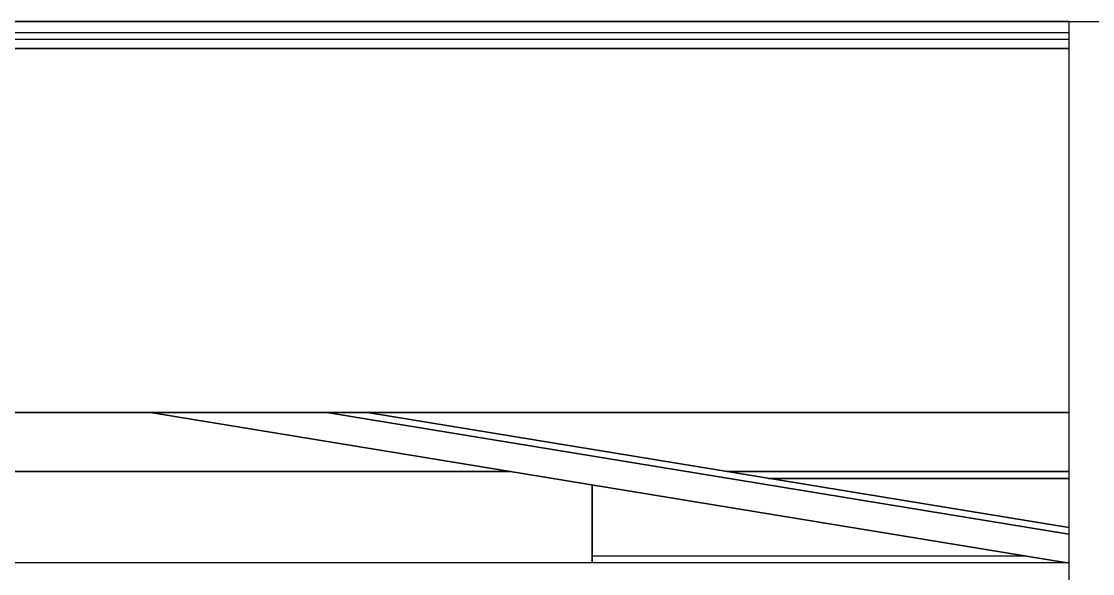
# Model space of a CAD drawing. Extents: x -32 to 51.8, y -51.6 to -5.5.
# Drawn here: x 43.039 to 43.781, y -20.673 to -20.291 of the extents above; entities that cross this region are included whole.
import ezdxf

# ---------------------------------------------------------------- set-up
doc = ezdxf.new("R2010")
doc.units = 0
doc.header["$MEASUREMENT"] = 0
doc.layers.get('0').update_dxf_attribs({"linetype": 'CONTINUOUS'})

msp = doc.modelspace()

# ---------------------------------------------------------------- linework, layer by layer
for p, q in [((43.76491, -20.29059), (42.68396, -20.29059)), ((42.68396, -20.29059), (43.84491, -20.29059)), ((42.68396, -20.29059), (43.76491, -20.29059)), ((42.68396, -20.29062), (43.76491, -20.29062)), ((43.76491, -20.29062), (42.68396, -20.29062)), ((43.02984, -20.29059), (43.17984, -20.29059)), ((43.17984, -20.29059), (43.02984, -20.29059)), ((43.02984, -20.29062), (43.17984, -20.29062)), ((43.17984, -20.29062), (43.02984, -20.29062)), ((43.17984, -20.29062), (43.02984, -20.29062)), ((43.17984, -20.29062), (43.02984, -20.29062)), ((43.17984, -20.29062), (43.02984, -20.29062)), ((43.17984, -20.29059), (43.17984, -20.29059)), ((43.17984, -20.29059), (43.17984, -20.29062)), ((43.17984, -20.2906), (43.17984, -20.29059)), ((43.17984, -20.29062), (43.17984, -20.29059)), ((43.17984, -20.29059), (43.17984, -20.29059)), ((43.17984, -20.29062), (43.17984, -20.2906)), ((43.17984, -20.2906), (43.17984, -20.2906)), ((43.17984, -20.2906), (43.17984, -20.2906)), ((43.17984, -20.2906), (43.17984, -20.29061)), ((43.17984, -20.29061), (43.17984, -20.29062)), ((43.17984, -20.29062), (43.17984, -20.29062)), ((43.17984, -20.29062), (43.17984, -20.29062)), ((43.17984, -20.29062), (43.17984, -20.29062)), ((43.17984, -20.29062), (43.17984, -20.29062)), ((43.76491, -20.29062), (43.17984, -20.29062)), ((43.17984, -20.29062), (43.17984, -20.29062)), ((43.17984, -20.29062), (43.17984, -20.29062)), ((43.17984, -20.29062), (43.17984, -20.29062)), ((43.76491, -20.29059), (43.76491, -20.87846)), ((43.76491, -20.29059), (43.84491, -20.29059)), ((43.76491, -20.29059), (43.76491, -20.29059)), ((43.76491, -20.29857), (41.50512, -20.29857)), ((43.76491, -20.30319), (38.66957, -20.30319)), ((43.76491, -20.30927), (42.99141, -20.30927)), ((42.99141, -20.30927), (43.76491, -20.30927)), ((42.99141, -20.56176), (43.76491, -20.56176)), ((43.76491, -20.56177), (42.99141, -20.56177)), ((42.99141, -20.56177), (43.76491, -20.56177)), ((42.99141, -20.56177), (43.12848, -20.56177)), ((42.99141, -20.56177), (43.12846, -20.56177)), ((43.12848, -20.56177), (42.99141, -20.56177)), ((43.12845, -20.56177), (43.76383, -20.66589)), ((43.76383, -20.66589), (43.12846, -20.56177)), ((43.2505, -20.56177), (43.76491, -20.64606)), ((43.25051, -20.56177), (43.76491, -20.56177)), ((43.76491, -20.64606), (43.25051, -20.56177)), ((43.25053, -20.56177), (43.76491, -20.56177)), ((43.76491, -20.56177), (43.25053, -20.56177)), ((43.76491, -20.64144), (43.27874, -20.56177)), ((43.27874, -20.56177), (43.76491, -20.64144)), ((43.27874, -20.56177), (43.76491, -20.64144)), ((43.76491, -20.64144), (43.27874, -20.56177)), ((42.83202, -20.60268), (43.37814, -20.60268)), ((43.37814, -20.60268), (42.83202, -20.60268)), ((43.5284, -20.60268), (43.76491, -20.60268)), ((43.76491, -20.60268), (43.5284, -20.60268)), ((43.55662, -20.60731), (43.76491, -20.60731)), ((43.76491, -20.60731), (43.55662, -20.60731)), ((43.4345, -20.61192), (43.4345, -20.66589)), ((43.4345, -20.66589), (43.4345, -20.61192)), ((43.73562, -20.66126), (43.4345, -20.66126)), ((43.76491, -20.66589), (40.51223, -20.66589))]:
    msp.add_line(p, q)

doc.saveas('drawing.dxf')
